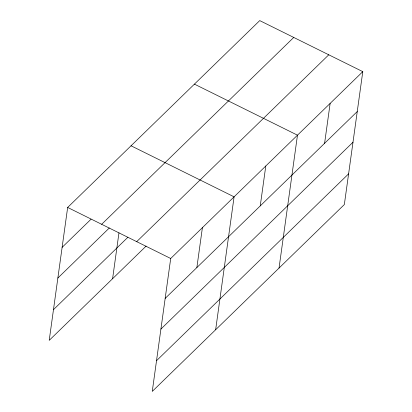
<?xml version="1.0" encoding="UTF-8"?>
<svg xmlns="http://www.w3.org/2000/svg" width="412" height="412" viewBox="0 0 412 412"><rect width="100%" height="100%" fill="white"/><g stroke="black" fill="none" stroke-linecap="round" stroke-linejoin="round"><path stroke-width="0.62" d="M362.787 71.642L170.707 258.494L152.265 391.4L344.344 204.548L362.787 71.642L259.735 20.6L67.656 207.452L49.213 340.358L146.131 246.077M112.6 278.697L118.965 232.826M196.864 267.558L202.4 227.666M215.651 329.739L234.093 196.833L131.042 145.791M260.25 205.897L265.786 166M279.037 268.078L297.479 135.172L194.428 84.13M324.599 143.304L330.136 103.407M62.119 247.349L91.057 219.199M101.661 224.298L293.741 37.446M57.86 278.043L109.304 227.996M53.472 309.664L127.88 237.281M136.702 241.648L328.781 54.796M165.171 298.391L357.25 111.539M160.912 329.085L352.991 142.233M156.524 360.706L348.603 173.854M67.656 207.452L170.707 258.494"/></g></svg>
